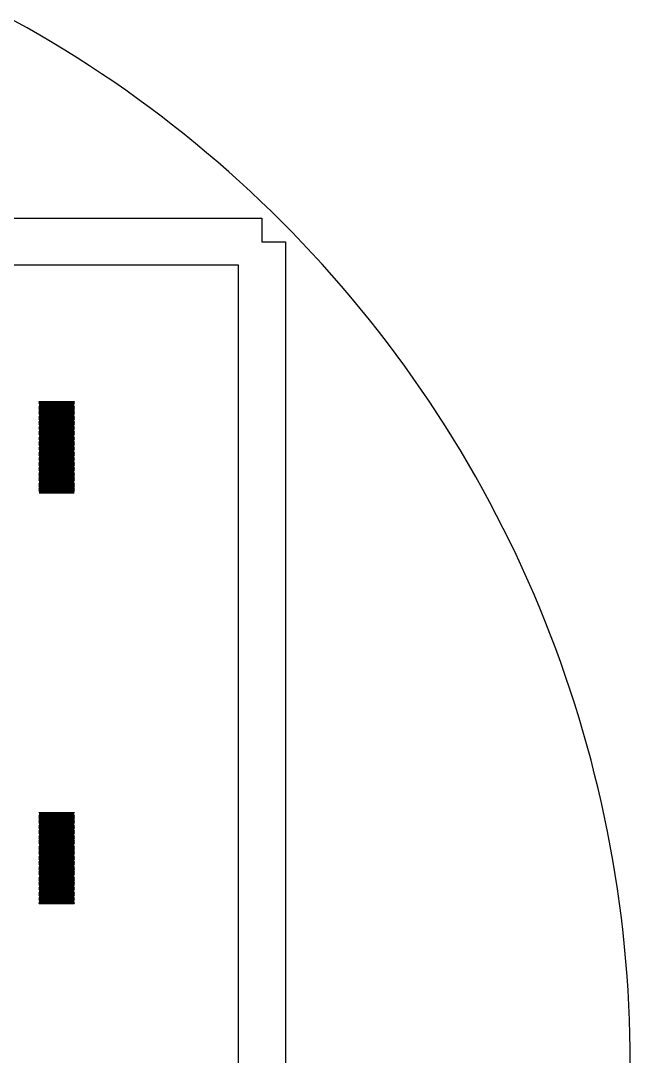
# Model space of a CAD drawing. Extents: x -18 to 83, y -18 to 83.
# Drawn here: x 56.97 to 82.95, y 32.56 to 76.67 of the extents above; entities that cross this region are included whole.
import ezdxf

# ---------------------------------------------------------------- set-up
doc = ezdxf.new("R2010")
doc.units = 0

msp = doc.modelspace()

# ---------------------------------------------------------------- linework, layer by layer
for p, q in [((57.2399, 76.3634), (56.6967, 76.6667)), ((57.7794, 76.0534), (57.2399, 76.3634)), ((58.315, 75.7368), (57.7794, 76.0534)), ((58.8467, 75.4137), (58.315, 75.7368)), ((59.3744, 75.0841), (58.8467, 75.4137)), ((59.898, 74.748), (59.3744, 75.0841)), ((60.4174, 74.4055), (59.898, 74.748)), ((60.9326, 74.0567), (60.4174, 74.4055)), ((61.4435, 73.7015), (60.9326, 74.0567)), ((61.95, 73.3402), (61.4435, 73.7015)), ((62.452, 72.9726), (61.95, 73.3402)), ((62.9494, 72.5989), (62.452, 72.9726)), ((63.4422, 72.2192), (62.9494, 72.5989)), ((63.9304, 71.8334), (63.4422, 72.2192)), ((64.4137, 71.4416), (63.9304, 71.8334)), ((64.8923, 71.044), (64.4137, 71.4416)), ((65.3659, 70.6405), (64.8923, 71.044)), ((65.8345, 70.2312), (65.3659, 70.6405)), ((66.298, 69.8162), (65.8345, 70.2312)), ((66.7565, 69.3956), (66.298, 69.8162)), ((67.2097, 68.9693), (66.7565, 69.3956)), ((67.6577, 68.5376), (67.2097, 68.9693)), ((68.1003, 68.1003), (67.6577, 68.5376)), ((-2.75, 68.25), (67.25, 68.25)), ((67.25, 68.25), (67.25, 67.25)), ((68.5376, 67.6577), (68.1003, 68.1003)), ((68.9693, 67.2097), (68.5376, 67.6577)), ((67.25, 67.25), (68.25, 67.25)), ((68.25, 67.25), (68.25, -2.75)), ((69.3956, 66.7565), (68.9693, 67.2097)), ((69.8162, 66.298), (69.3956, 66.7565)), ((66.25, 66.25), (-1.75, 66.25)), ((66.25, -1.75), (66.25, 66.25)), ((70.2312, 65.8345), (69.8162, 66.298)), ((70.6405, 65.3659), (70.2312, 65.8345)), ((71.044, 64.8923), (70.6405, 65.3659)), ((71.4416, 64.4137), (71.044, 64.8923)), ((71.8334, 63.9304), (71.4416, 64.4137)), ((72.2192, 63.4422), (71.8334, 63.9304)), ((72.5989, 62.9494), (72.2192, 63.4422)), ((72.9726, 62.452), (72.5989, 62.9494)), ((73.3402, 61.95), (72.9726, 62.452)), ((73.7015, 61.4435), (73.3402, 61.95)), ((74.0567, 60.9326), (73.7015, 61.4435)), ((74.4055, 60.4174), (74.0567, 60.9326)), ((57.75, 60.435), (57.75, 60.445)), ((57.75, 60.445), (59.25, 60.445)), ((59.25, 60.435), (57.75, 60.435)), ((59.25, 60.445), (59.25, 60.435)), ((57.75, 60.395), (57.75, 60.405)), ((57.75, 60.405), (59.25, 60.405)), ((59.25, 60.395), (57.75, 60.395)), ((57.75, 60.355), (57.75, 60.365)), ((57.75, 60.365), (59.25, 60.365)), ((59.25, 60.355), (57.75, 60.355)), ((57.75, 60.315), (57.75, 60.325)), ((57.75, 60.325), (59.25, 60.325)), ((59.25, 60.315), (57.75, 60.315)), ((57.75, 60.275), (57.75, 60.285)), ((57.75, 60.285), (59.25, 60.285)), ((59.25, 60.275), (57.75, 60.275)), ((57.75, 60.235), (57.75, 60.245)), ((57.75, 60.245), (59.25, 60.245)), ((59.25, 60.235), (57.75, 60.235)), ((57.75, 60.195), (57.75, 60.205)), ((57.75, 60.205), (59.25, 60.205)), ((59.25, 60.195), (57.75, 60.195)), ((57.75, 60.155), (57.75, 60.165)), ((57.75, 60.165), (59.25, 60.165)), ((59.25, 60.155), (57.75, 60.155)), ((57.75, 60.115), (57.75, 60.125)), ((57.75, 60.125), (59.25, 60.125)), ((59.25, 60.115), (57.75, 60.115)), ((57.75, 60.075), (57.75, 60.085)), ((57.75, 60.085), (59.25, 60.085)), ((59.25, 60.075), (57.75, 60.075)), ((57.75, 60.035), (57.75, 60.045)), ((57.75, 60.045), (59.25, 60.045)), ((59.25, 60.035), (57.75, 60.035)), ((57.75, 59.995), (57.75, 60.005)), ((57.75, 60.005), (59.25, 60.005)), ((59.25, 59.995), (57.75, 59.995)), ((59.25, 60.405), (59.25, 60.395)), ((59.25, 60.365), (59.25, 60.355)), ((59.25, 60.325), (59.25, 60.315)), ((59.25, 60.285), (59.25, 60.275)), ((59.25, 60.245), (59.25, 60.235)), ((59.25, 60.205), (59.25, 60.195)), ((59.25, 60.165), (59.25, 60.155)), ((59.25, 60.125), (59.25, 60.115)), ((59.25, 60.085), (59.25, 60.075)), ((59.25, 60.045), (59.25, 60.035)), ((59.25, 60.005), (59.25, 59.995)), ((74.748, 59.898), (74.4055, 60.4174)), ((57.75, 59.955), (57.75, 59.965)), ((57.75, 59.965), (59.25, 59.965)), ((59.25, 59.955), (57.75, 59.955)), ((57.75, 59.915), (57.75, 59.925)), ((57.75, 59.925), (59.25, 59.925)), ((59.25, 59.915), (57.75, 59.915)), ((57.75, 59.875), (57.75, 59.885)), ((57.75, 59.885), (59.25, 59.885)), ((59.25, 59.875), (57.75, 59.875)), ((57.75, 59.835), (57.75, 59.845)), ((57.75, 59.845), (59.25, 59.845)), ((59.25, 59.835), (57.75, 59.835)), ((57.75, 59.795), (57.75, 59.805)), ((57.75, 59.805), (59.25, 59.805)), ((59.25, 59.795), (57.75, 59.795)), ((57.75, 59.755), (57.75, 59.765)), ((57.75, 59.765), (59.25, 59.765)), ((59.25, 59.755), (57.75, 59.755)), ((57.75, 59.715), (57.75, 59.725)), ((57.75, 59.725), (59.25, 59.725)), ((59.25, 59.715), (57.75, 59.715)), ((57.75, 59.675), (57.75, 59.685)), ((57.75, 59.685), (59.25, 59.685)), ((59.25, 59.675), (57.75, 59.675)), ((57.75, 59.635), (57.75, 59.645)), ((57.75, 59.645), (59.25, 59.645)), ((59.25, 59.635), (57.75, 59.635)), ((57.75, 59.595), (57.75, 59.605)), ((57.75, 59.605), (59.25, 59.605)), ((59.25, 59.595), (57.75, 59.595)), ((57.75, 59.555), (57.75, 59.565)), ((57.75, 59.565), (59.25, 59.565)), ((59.25, 59.555), (57.75, 59.555)), ((59.25, 59.965), (59.25, 59.955)), ((59.25, 59.925), (59.25, 59.915)), ((59.25, 59.885), (59.25, 59.875)), ((59.25, 59.845), (59.25, 59.835)), ((59.25, 59.805), (59.25, 59.795)), ((59.25, 59.765), (59.25, 59.755)), ((59.25, 59.725), (59.25, 59.715)), ((59.25, 59.685), (59.25, 59.675)), ((59.25, 59.645), (59.25, 59.635)), ((59.25, 59.605), (59.25, 59.595)), ((59.25, 59.565), (59.25, 59.555)), ((75.0841, 59.3744), (74.748, 59.898)), ((57.75, 59.515), (57.75, 59.525)), ((57.75, 59.525), (59.25, 59.525)), ((59.25, 59.515), (57.75, 59.515)), ((57.75, 59.475), (57.75, 59.485)), ((57.75, 59.485), (59.25, 59.485)), ((59.25, 59.475), (57.75, 59.475)), ((57.75, 59.435), (57.75, 59.445)), ((57.75, 59.445), (59.25, 59.445)), ((59.25, 59.435), (57.75, 59.435)), ((57.75, 59.395), (57.75, 59.405)), ((57.75, 59.405), (59.25, 59.405)), ((59.25, 59.395), (57.75, 59.395)), ((57.75, 59.355), (57.75, 59.365)), ((57.75, 59.365), (59.25, 59.365)), ((59.25, 59.355), (57.75, 59.355)), ((57.75, 59.315), (57.75, 59.325)), ((57.75, 59.325), (59.25, 59.325)), ((59.25, 59.315), (57.75, 59.315)), ((57.75, 59.275), (57.75, 59.285)), ((57.75, 59.285), (59.25, 59.285)), ((59.25, 59.275), (57.75, 59.275)), ((57.75, 59.235), (57.75, 59.245)), ((57.75, 59.245), (59.25, 59.245)), ((59.25, 59.235), (57.75, 59.235)), ((57.75, 59.195), (57.75, 59.205)), ((57.75, 59.205), (59.25, 59.205)), ((59.25, 59.195), (57.75, 59.195)), ((57.75, 59.155), (57.75, 59.165)), ((57.75, 59.165), (59.25, 59.165)), ((59.25, 59.155), (57.75, 59.155)), ((57.75, 59.115), (57.75, 59.125)), ((57.75, 59.125), (59.25, 59.125)), ((59.25, 59.115), (57.75, 59.115)), ((59.25, 59.525), (59.25, 59.515)), ((59.25, 59.485), (59.25, 59.475)), ((59.25, 59.445), (59.25, 59.435)), ((59.25, 59.405), (59.25, 59.395)), ((59.25, 59.365), (59.25, 59.355)), ((59.25, 59.325), (59.25, 59.315)), ((59.25, 59.285), (59.25, 59.275)), ((59.25, 59.245), (59.25, 59.235)), ((59.25, 59.205), (59.25, 59.195)), ((59.25, 59.165), (59.25, 59.155)), ((59.25, 59.125), (59.25, 59.115)), ((75.4137, 58.8467), (75.0841, 59.3744)), ((57.75, 59.075), (57.75, 59.085)), ((57.75, 59.085), (59.25, 59.085)), ((59.25, 59.075), (57.75, 59.075)), ((57.75, 59.035), (57.75, 59.045)), ((57.75, 59.045), (59.25, 59.045)), ((59.25, 59.035), (57.75, 59.035)), ((57.75, 58.995), (57.75, 59.005)), ((57.75, 59.005), (59.25, 59.005)), ((59.25, 58.995), (57.75, 58.995)), ((57.75, 58.955), (57.75, 58.965)), ((57.75, 58.965), (59.25, 58.965)), ((59.25, 58.955), (57.75, 58.955)), ((57.75, 58.915), (57.75, 58.925)), ((57.75, 58.925), (59.25, 58.925)), ((59.25, 58.915), (57.75, 58.915)), ((57.75, 58.875), (57.75, 58.885)), ((57.75, 58.885), (59.25, 58.885)), ((59.25, 58.875), (57.75, 58.875)), ((57.75, 58.835), (57.75, 58.845)), ((57.75, 58.845), (59.25, 58.845)), ((59.25, 58.835), (57.75, 58.835)), ((57.75, 58.795), (57.75, 58.805)), ((57.75, 58.805), (59.25, 58.805)), ((59.25, 58.795), (57.75, 58.795)), ((57.75, 58.755), (57.75, 58.765)), ((57.75, 58.765), (59.25, 58.765)), ((59.25, 58.755), (57.75, 58.755)), ((57.75, 58.715), (57.75, 58.725)), ((57.75, 58.725), (59.25, 58.725)), ((59.25, 58.715), (57.75, 58.715)), ((57.75, 58.675), (57.75, 58.685)), ((57.75, 58.685), (59.25, 58.685)), ((59.25, 58.675), (57.75, 58.675)), ((59.25, 59.085), (59.25, 59.075)), ((59.25, 59.045), (59.25, 59.035)), ((59.25, 59.005), (59.25, 58.995)), ((59.25, 58.965), (59.25, 58.955)), ((59.25, 58.925), (59.25, 58.915)), ((59.25, 58.885), (59.25, 58.875)), ((59.25, 58.845), (59.25, 58.835)), ((59.25, 58.805), (59.25, 58.795)), ((59.25, 58.765), (59.25, 58.755)), ((59.25, 58.725), (59.25, 58.715)), ((59.25, 58.685), (59.25, 58.675)), ((75.7368, 58.315), (75.4137, 58.8467)), ((57.75, 58.635), (57.75, 58.645)), ((57.75, 58.645), (59.25, 58.645)), ((59.25, 58.635), (57.75, 58.635)), ((57.75, 58.595), (57.75, 58.605)), ((57.75, 58.605), (59.25, 58.605)), ((59.25, 58.595), (57.75, 58.595)), ((57.75, 58.555), (57.75, 58.565)), ((57.75, 58.565), (59.25, 58.565)), ((59.25, 58.555), (57.75, 58.555)), ((57.75, 58.515), (57.75, 58.525)), ((57.75, 58.525), (59.25, 58.525)), ((59.25, 58.515), (57.75, 58.515)), ((57.75, 58.475), (57.75, 58.485)), ((57.75, 58.485), (59.25, 58.485)), ((59.25, 58.475), (57.75, 58.475)), ((57.75, 58.435), (57.75, 58.445)), ((57.75, 58.445), (59.25, 58.445)), ((59.25, 58.435), (57.75, 58.435)), ((57.75, 58.395), (57.75, 58.405)), ((57.75, 58.405), (59.25, 58.405)), ((59.25, 58.395), (57.75, 58.395)), ((57.75, 58.355), (57.75, 58.365)), ((57.75, 58.365), (59.25, 58.365)), ((59.25, 58.355), (57.75, 58.355)), ((57.75, 58.315), (57.75, 58.325)), ((57.75, 58.325), (59.25, 58.325)), ((59.25, 58.315), (57.75, 58.315)), ((57.75, 58.275), (57.75, 58.285)), ((57.75, 58.285), (59.25, 58.285)), ((59.25, 58.275), (57.75, 58.275)), ((57.75, 58.235), (57.75, 58.245)), ((57.75, 58.245), (59.25, 58.245)), ((59.25, 58.235), (57.75, 58.235)), ((59.25, 58.645), (59.25, 58.635)), ((59.25, 58.605), (59.25, 58.595)), ((59.25, 58.565), (59.25, 58.555)), ((59.25, 58.525), (59.25, 58.515)), ((59.25, 58.485), (59.25, 58.475)), ((59.25, 58.445), (59.25, 58.435)), ((59.25, 58.405), (59.25, 58.395)), ((59.25, 58.365), (59.25, 58.355)), ((59.25, 58.325), (59.25, 58.315)), ((59.25, 58.285), (59.25, 58.275)), ((59.25, 58.245), (59.25, 58.235)), ((76.0534, 57.7794), (75.7368, 58.315)), ((57.75, 58.195), (57.75, 58.205)), ((57.75, 58.205), (59.25, 58.205)), ((59.25, 58.195), (57.75, 58.195)), ((57.75, 58.155), (57.75, 58.165)), ((57.75, 58.165), (59.25, 58.165)), ((59.25, 58.155), (57.75, 58.155)), ((57.75, 58.115), (57.75, 58.125)), ((57.75, 58.125), (59.25, 58.125)), ((59.25, 58.115), (57.75, 58.115)), ((57.75, 58.075), (57.75, 58.085)), ((57.75, 58.085), (59.25, 58.085)), ((59.25, 58.075), (57.75, 58.075)), ((57.75, 58.035), (57.75, 58.045)), ((57.75, 58.045), (59.25, 58.045)), ((59.25, 58.035), (57.75, 58.035)), ((57.75, 57.995), (57.75, 58.005)), ((57.75, 58.005), (59.25, 58.005)), ((59.25, 57.995), (57.75, 57.995)), ((57.75, 57.955), (57.75, 57.965)), ((57.75, 57.965), (59.25, 57.965)), ((59.25, 57.955), (57.75, 57.955)), ((57.75, 57.915), (57.75, 57.925)), ((57.75, 57.925), (59.25, 57.925)), ((59.25, 57.915), (57.75, 57.915)), ((57.75, 57.875), (57.75, 57.885)), ((57.75, 57.885), (59.25, 57.885)), ((59.25, 57.875), (57.75, 57.875)), ((57.75, 57.835), (57.75, 57.845)), ((57.75, 57.845), (59.25, 57.845)), ((59.25, 57.835), (57.75, 57.835)), ((57.75, 57.795), (57.75, 57.805)), ((57.75, 57.805), (59.25, 57.805)), ((59.25, 57.795), (57.75, 57.795)), ((59.25, 58.205), (59.25, 58.195)), ((59.25, 58.165), (59.25, 58.155)), ((59.25, 58.125), (59.25, 58.115)), ((59.25, 58.085), (59.25, 58.075)), ((59.25, 58.045), (59.25, 58.035)), ((59.25, 58.005), (59.25, 57.995)), ((59.25, 57.965), (59.25, 57.955)), ((59.25, 57.925), (59.25, 57.915)), ((59.25, 57.885), (59.25, 57.875)), ((59.25, 57.845), (59.25, 57.835)), ((59.25, 57.805), (59.25, 57.795)), ((76.3634, 57.2399), (76.0534, 57.7794)), ((57.75, 57.755), (57.75, 57.765)), ((57.75, 57.765), (59.25, 57.765)), ((59.25, 57.755), (57.75, 57.755)), ((57.75, 57.715), (57.75, 57.725)), ((57.75, 57.725), (59.25, 57.725)), ((59.25, 57.715), (57.75, 57.715)), ((57.75, 57.675), (57.75, 57.685)), ((57.75, 57.685), (59.25, 57.685)), ((59.25, 57.675), (57.75, 57.675)), ((57.75, 57.635), (57.75, 57.645)), ((57.75, 57.645), (59.25, 57.645)), ((59.25, 57.635), (57.75, 57.635)), ((57.75, 57.595), (57.75, 57.605)), ((57.75, 57.605), (59.25, 57.605)), ((59.25, 57.595), (57.75, 57.595)), ((57.75, 57.555), (57.75, 57.565)), ((57.75, 57.565), (59.25, 57.565)), ((59.25, 57.555), (57.75, 57.555)), ((57.75, 57.515), (57.75, 57.525)), ((57.75, 57.525), (59.25, 57.525)), ((59.25, 57.515), (57.75, 57.515)), ((57.75, 57.475), (57.75, 57.485)), ((57.75, 57.485), (59.25, 57.485)), ((59.25, 57.475), (57.75, 57.475)), ((57.75, 57.435), (57.75, 57.445)), ((57.75, 57.445), (59.25, 57.445)), ((59.25, 57.435), (57.75, 57.435)), ((57.75, 57.395), (57.75, 57.405)), ((57.75, 57.405), (59.25, 57.405)), ((59.25, 57.395), (57.75, 57.395)), ((57.75, 57.355), (57.75, 57.365)), ((57.75, 57.365), (59.25, 57.365)), ((59.25, 57.355), (57.75, 57.355)), ((59.25, 57.765), (59.25, 57.755)), ((59.25, 57.725), (59.25, 57.715)), ((59.25, 57.685), (59.25, 57.675)), ((59.25, 57.645), (59.25, 57.635)), ((59.25, 57.605), (59.25, 57.595)), ((59.25, 57.565), (59.25, 57.555)), ((59.25, 57.525), (59.25, 57.515)), ((59.25, 57.485), (59.25, 57.475)), ((59.25, 57.445), (59.25, 57.435)), ((59.25, 57.405), (59.25, 57.395)), ((59.25, 57.365), (59.25, 57.355)), ((57.75, 57.315), (57.75, 57.325)), ((57.75, 57.325), (59.25, 57.325)), ((59.25, 57.315), (57.75, 57.315)), ((57.75, 57.275), (57.75, 57.285)), ((57.75, 57.285), (59.25, 57.285)), ((59.25, 57.275), (57.75, 57.275)), ((57.75, 57.235), (57.75, 57.245)), ((57.75, 57.245), (59.25, 57.245)), ((59.25, 57.235), (57.75, 57.235)), ((57.75, 57.195), (57.75, 57.205)), ((57.75, 57.205), (59.25, 57.205)), ((59.25, 57.195), (57.75, 57.195)), ((57.75, 57.155), (57.75, 57.165)), ((57.75, 57.165), (59.25, 57.165)), ((59.25, 57.155), (57.75, 57.155)), ((57.75, 57.115), (57.75, 57.125)), ((57.75, 57.125), (59.25, 57.125)), ((59.25, 57.115), (57.75, 57.115)), ((57.75, 57.075), (57.75, 57.085)), ((57.75, 57.085), (59.25, 57.085)), ((59.25, 57.075), (57.75, 57.075)), ((57.75, 57.035), (57.75, 57.045)), ((57.75, 57.045), (59.25, 57.045)), ((59.25, 57.035), (57.75, 57.035)), ((57.75, 56.995), (57.75, 57.005)), ((57.75, 57.005), (59.25, 57.005)), ((59.25, 56.995), (57.75, 56.995)), ((57.75, 56.955), (57.75, 56.965)), ((57.75, 56.965), (59.25, 56.965)), ((59.25, 56.955), (57.75, 56.955)), ((57.75, 56.915), (57.75, 56.925)), ((57.75, 56.925), (59.25, 56.925)), ((59.25, 56.915), (57.75, 56.915)), ((59.25, 57.325), (59.25, 57.315)), ((59.25, 57.285), (59.25, 57.275)), ((59.25, 57.245), (59.25, 57.235)), ((59.25, 57.205), (59.25, 57.195)), ((59.25, 57.165), (59.25, 57.155)), ((59.25, 57.125), (59.25, 57.115)), ((59.25, 57.085), (59.25, 57.075)), ((59.25, 57.045), (59.25, 57.035)), ((59.25, 57.005), (59.25, 56.995)), ((59.25, 56.965), (59.25, 56.955)), ((59.25, 56.925), (59.25, 56.915)), ((76.6667, 56.6967), (76.3634, 57.2399)), ((57.75, 56.875), (57.75, 56.885)), ((57.75, 56.885), (59.25, 56.885)), ((59.25, 56.875), (57.75, 56.875)), ((57.75, 56.835), (57.75, 56.845)), ((57.75, 56.845), (59.25, 56.845)), ((59.25, 56.835), (57.75, 56.835)), ((57.75, 56.795), (57.75, 56.805)), ((57.75, 56.805), (59.25, 56.805)), ((59.25, 56.795), (57.75, 56.795)), ((57.75, 56.755), (57.75, 56.765)), ((57.75, 56.765), (59.25, 56.765)), ((59.25, 56.755), (57.75, 56.755)), ((57.75, 56.715), (57.75, 56.725)), ((57.75, 56.725), (59.25, 56.725)), ((59.25, 56.715), (57.75, 56.715)), ((57.75, 56.675), (57.75, 56.685)), ((57.75, 56.685), (59.25, 56.685)), ((59.25, 56.675), (57.75, 56.675)), ((57.75, 56.635), (57.75, 56.645)), ((57.75, 56.645), (59.25, 56.645)), ((59.25, 56.635), (57.75, 56.635)), ((57.75, 56.595), (57.75, 56.605)), ((57.75, 56.605), (59.25, 56.605)), ((59.25, 56.595), (57.75, 56.595)), ((57.75, 56.555), (57.75, 56.565)), ((57.75, 56.565), (59.25, 56.565)), ((59.25, 56.555), (57.75, 56.555)), ((59.25, 56.885), (59.25, 56.875)), ((59.25, 56.845), (59.25, 56.835)), ((59.25, 56.805), (59.25, 56.795)), ((59.25, 56.765), (59.25, 56.755)), ((59.25, 56.725), (59.25, 56.715)), ((59.25, 56.685), (59.25, 56.675)), ((59.25, 56.645), (59.25, 56.635)), ((59.25, 56.605), (59.25, 56.595)), ((59.25, 56.565), (59.25, 56.555)), ((76.9634, 56.1498), (76.6667, 56.6967)), ((77.2533, 55.5993), (76.9634, 56.1498)), ((77.5365, 55.0453), (77.2533, 55.5993)), ((77.8128, 54.4878), (77.5365, 55.0453)), ((78.0822, 53.927), (77.8128, 54.4878)), ((78.3448, 53.363), (78.0822, 53.927)), ((78.6004, 52.7957), (78.3448, 53.363)), ((78.8491, 52.2254), (78.6004, 52.7957)), ((79.0907, 51.652), (78.8491, 52.2254)), ((79.3253, 51.0758), (79.0907, 51.652)), ((79.5527, 50.4967), (79.3253, 51.0758)), ((79.7731, 49.9148), (79.5527, 50.4967)), ((79.9863, 49.3303), (79.7731, 49.9148)), ((80.1923, 48.7432), (79.9863, 49.3303)), ((80.3911, 48.1537), (80.1923, 48.7432)), ((80.5826, 47.5617), (80.3911, 48.1537)), ((80.7669, 46.9674), (80.5826, 47.5617)), ((80.9438, 46.3709), (80.7669, 46.9674)), ((81.1134, 45.7723), (80.9438, 46.3709)), ((81.2757, 45.1717), (81.1134, 45.7723)), ((81.4306, 44.5691), (81.2757, 45.1717)), ((81.578, 43.9646), (81.4306, 44.5691)), ((81.7181, 43.3584), (81.578, 43.9646)), ((81.8507, 42.7505), (81.7181, 43.3584)), ((57.75, 42.935), (57.75, 42.945)), ((57.75, 42.945), (59.25, 42.945)), ((59.25, 42.935), (57.75, 42.935)), ((57.75, 42.895), (57.75, 42.905)), ((57.75, 42.905), (59.25, 42.905)), ((59.25, 42.895), (57.75, 42.895)), ((57.75, 42.855), (57.75, 42.865)), ((57.75, 42.865), (59.25, 42.865)), ((59.25, 42.855), (57.75, 42.855)), ((57.75, 42.815), (57.75, 42.825)), ((57.75, 42.825), (59.25, 42.825)), ((59.25, 42.815), (57.75, 42.815)), ((57.75, 42.775), (57.75, 42.785)), ((57.75, 42.785), (59.25, 42.785)), ((59.25, 42.945), (59.25, 42.935)), ((59.25, 42.905), (59.25, 42.895)), ((59.25, 42.865), (59.25, 42.855)), ((59.25, 42.825), (59.25, 42.815)), ((59.25, 42.785), (59.25, 42.775)), ((59.25, 42.775), (57.75, 42.775)), ((57.75, 42.735), (57.75, 42.745)), ((57.75, 42.745), (59.25, 42.745)), ((59.25, 42.735), (57.75, 42.735)), ((57.75, 42.695), (57.75, 42.705)), ((57.75, 42.705), (59.25, 42.705)), ((59.25, 42.695), (57.75, 42.695)), ((57.75, 42.655), (57.75, 42.665)), ((57.75, 42.665), (59.25, 42.665)), ((59.25, 42.655), (57.75, 42.655)), ((57.75, 42.615), (57.75, 42.625)), ((57.75, 42.625), (59.25, 42.625)), ((59.25, 42.615), (57.75, 42.615)), ((57.75, 42.575), (57.75, 42.585)), ((57.75, 42.585), (59.25, 42.585)), ((59.25, 42.575), (57.75, 42.575)), ((57.75, 42.535), (57.75, 42.545)), ((57.75, 42.545), (59.25, 42.545)), ((59.25, 42.535), (57.75, 42.535)), ((57.75, 42.495), (57.75, 42.505)), ((57.75, 42.505), (59.25, 42.505)), ((59.25, 42.495), (57.75, 42.495)), ((57.75, 42.455), (57.75, 42.465)), ((57.75, 42.465), (59.25, 42.465)), ((59.25, 42.455), (57.75, 42.455)), ((57.75, 42.415), (57.75, 42.425)), ((57.75, 42.425), (59.25, 42.425)), ((59.25, 42.415), (57.75, 42.415)), ((57.75, 42.375), (57.75, 42.385)), ((57.75, 42.385), (59.25, 42.385)), ((59.25, 42.375), (57.75, 42.375)), ((57.75, 42.335), (57.75, 42.345)), ((57.75, 42.345), (59.25, 42.345)), ((59.25, 42.745), (59.25, 42.735)), ((59.25, 42.705), (59.25, 42.695)), ((59.25, 42.665), (59.25, 42.655)), ((59.25, 42.625), (59.25, 42.615)), ((59.25, 42.585), (59.25, 42.575)), ((59.25, 42.545), (59.25, 42.535)), ((59.25, 42.505), (59.25, 42.495)), ((59.25, 42.465), (59.25, 42.455)), ((59.25, 42.425), (59.25, 42.415)), ((59.25, 42.385), (59.25, 42.375)), ((59.25, 42.345), (59.25, 42.335)), ((81.9758, 42.1411), (81.8507, 42.7505)), ((59.25, 42.335), (57.75, 42.335)), ((57.75, 42.295), (57.75, 42.305)), ((57.75, 42.305), (59.25, 42.305)), ((59.25, 42.295), (57.75, 42.295)), ((57.75, 42.255), (57.75, 42.265)), ((57.75, 42.265), (59.25, 42.265)), ((59.25, 42.255), (57.75, 42.255)), ((57.75, 42.215), (57.75, 42.225)), ((57.75, 42.225), (59.25, 42.225)), ((59.25, 42.215), (57.75, 42.215)), ((57.75, 42.175), (57.75, 42.185)), ((57.75, 42.185), (59.25, 42.185)), ((59.25, 42.175), (57.75, 42.175)), ((57.75, 42.135), (57.75, 42.145)), ((57.75, 42.145), (59.25, 42.145)), ((59.25, 42.135), (57.75, 42.135)), ((57.75, 42.095), (57.75, 42.105)), ((57.75, 42.105), (59.25, 42.105)), ((59.25, 42.095), (57.75, 42.095)), ((57.75, 42.055), (57.75, 42.065)), ((57.75, 42.065), (59.25, 42.065)), ((59.25, 42.055), (57.75, 42.055)), ((57.75, 42.015), (57.75, 42.025)), ((57.75, 42.025), (59.25, 42.025)), ((59.25, 42.015), (57.75, 42.015)), ((57.75, 41.975), (57.75, 41.985)), ((57.75, 41.985), (59.25, 41.985)), ((59.25, 41.975), (57.75, 41.975)), ((57.75, 41.935), (57.75, 41.945)), ((57.75, 41.945), (59.25, 41.945)), ((59.25, 41.935), (57.75, 41.935)), ((57.75, 41.895), (57.75, 41.905)), ((57.75, 41.905), (59.25, 41.905)), ((59.25, 42.305), (59.25, 42.295)), ((59.25, 42.265), (59.25, 42.255)), ((59.25, 42.225), (59.25, 42.215)), ((59.25, 42.185), (59.25, 42.175)), ((59.25, 42.145), (59.25, 42.135)), ((59.25, 42.105), (59.25, 42.095)), ((59.25, 42.065), (59.25, 42.055)), ((59.25, 42.025), (59.25, 42.015)), ((59.25, 41.985), (59.25, 41.975)), ((59.25, 41.945), (59.25, 41.935)), ((59.25, 41.905), (59.25, 41.895)), ((82.0934, 41.5301), (81.9758, 42.1411)), ((59.25, 41.895), (57.75, 41.895)), ((57.75, 41.855), (57.75, 41.865)), ((57.75, 41.865), (59.25, 41.865)), ((59.25, 41.855), (57.75, 41.855)), ((57.75, 41.815), (57.75, 41.825)), ((57.75, 41.825), (59.25, 41.825)), ((59.25, 41.815), (57.75, 41.815)), ((57.75, 41.775), (57.75, 41.785)), ((57.75, 41.785), (59.25, 41.785)), ((59.25, 41.775), (57.75, 41.775)), ((57.75, 41.735), (57.75, 41.745)), ((57.75, 41.745), (59.25, 41.745)), ((59.25, 41.735), (57.75, 41.735)), ((57.75, 41.695), (57.75, 41.705)), ((57.75, 41.705), (59.25, 41.705)), ((59.25, 41.695), (57.75, 41.695)), ((57.75, 41.655), (57.75, 41.665)), ((57.75, 41.665), (59.25, 41.665)), ((59.25, 41.655), (57.75, 41.655)), ((57.75, 41.615), (57.75, 41.625)), ((57.75, 41.625), (59.25, 41.625)), ((59.25, 41.615), (57.75, 41.615)), ((57.75, 41.575), (57.75, 41.585)), ((57.75, 41.585), (59.25, 41.585)), ((59.25, 41.575), (57.75, 41.575)), ((57.75, 41.535), (57.75, 41.545)), ((57.75, 41.545), (59.25, 41.545)), ((59.25, 41.535), (57.75, 41.535)), ((57.75, 41.495), (57.75, 41.505)), ((57.75, 41.505), (59.25, 41.505)), ((59.25, 41.495), (57.75, 41.495)), ((57.75, 41.455), (57.75, 41.465)), ((57.75, 41.465), (59.25, 41.465)), ((59.25, 41.865), (59.25, 41.855)), ((59.25, 41.825), (59.25, 41.815)), ((59.25, 41.785), (59.25, 41.775)), ((59.25, 41.745), (59.25, 41.735)), ((59.25, 41.705), (59.25, 41.695)), ((59.25, 41.665), (59.25, 41.655)), ((59.25, 41.625), (59.25, 41.615)), ((59.25, 41.585), (59.25, 41.575)), ((59.25, 41.545), (59.25, 41.535)), ((59.25, 41.505), (59.25, 41.495)), ((59.25, 41.465), (59.25, 41.455)), ((82.2036, 40.9178), (82.0934, 41.5301)), ((59.25, 41.455), (57.75, 41.455)), ((57.75, 41.415), (57.75, 41.425)), ((57.75, 41.425), (59.25, 41.425)), ((59.25, 41.415), (57.75, 41.415)), ((57.75, 41.375), (57.75, 41.385)), ((57.75, 41.385), (59.25, 41.385)), ((59.25, 41.375), (57.75, 41.375)), ((57.75, 41.335), (57.75, 41.345)), ((57.75, 41.345), (59.25, 41.345)), ((59.25, 41.335), (57.75, 41.335)), ((57.75, 41.295), (57.75, 41.305)), ((57.75, 41.305), (59.25, 41.305)), ((59.25, 41.295), (57.75, 41.295)), ((57.75, 41.255), (57.75, 41.265)), ((57.75, 41.265), (59.25, 41.265)), ((59.25, 41.255), (57.75, 41.255)), ((57.75, 41.215), (57.75, 41.225)), ((57.75, 41.225), (59.25, 41.225)), ((59.25, 41.215), (57.75, 41.215)), ((57.75, 41.175), (57.75, 41.185)), ((57.75, 41.185), (59.25, 41.185)), ((59.25, 41.175), (57.75, 41.175)), ((57.75, 41.135), (57.75, 41.145)), ((57.75, 41.145), (59.25, 41.145)), ((59.25, 41.135), (57.75, 41.135)), ((57.75, 41.095), (57.75, 41.105)), ((57.75, 41.105), (59.25, 41.105)), ((59.25, 41.095), (57.75, 41.095)), ((57.75, 41.055), (57.75, 41.065)), ((57.75, 41.065), (59.25, 41.065)), ((59.25, 41.055), (57.75, 41.055)), ((57.75, 41.015), (57.75, 41.025)), ((57.75, 41.025), (59.25, 41.025)), ((59.25, 41.425), (59.25, 41.415)), ((59.25, 41.385), (59.25, 41.375)), ((59.25, 41.345), (59.25, 41.335)), ((59.25, 41.305), (59.25, 41.295)), ((59.25, 41.265), (59.25, 41.255)), ((59.25, 41.225), (59.25, 41.215)), ((59.25, 41.185), (59.25, 41.175)), ((59.25, 41.145), (59.25, 41.135)), ((59.25, 41.105), (59.25, 41.095)), ((59.25, 41.065), (59.25, 41.055)), ((59.25, 41.025), (59.25, 41.015)), ((59.25, 41.015), (57.75, 41.015)), ((57.75, 40.975), (57.75, 40.985)), ((57.75, 40.985), (59.25, 40.985)), ((59.25, 40.975), (57.75, 40.975)), ((57.75, 40.935), (57.75, 40.945)), ((57.75, 40.945), (59.25, 40.945)), ((59.25, 40.935), (57.75, 40.935)), ((57.75, 40.895), (57.75, 40.905)), ((57.75, 40.905), (59.25, 40.905)), ((59.25, 40.895), (57.75, 40.895)), ((57.75, 40.855), (57.75, 40.865)), ((57.75, 40.865), (59.25, 40.865)), ((59.25, 40.855), (57.75, 40.855)), ((57.75, 40.815), (57.75, 40.825)), ((57.75, 40.825), (59.25, 40.825)), ((59.25, 40.815), (57.75, 40.815)), ((57.75, 40.775), (57.75, 40.785)), ((57.75, 40.785), (59.25, 40.785)), ((59.25, 40.775), (57.75, 40.775)), ((57.75, 40.735), (57.75, 40.745)), ((57.75, 40.745), (59.25, 40.745)), ((59.25, 40.735), (57.75, 40.735)), ((57.75, 40.695), (57.75, 40.705)), ((57.75, 40.705), (59.25, 40.705)), ((59.25, 40.695), (57.75, 40.695)), ((57.75, 40.655), (57.75, 40.665)), ((57.75, 40.665), (59.25, 40.665)), ((59.25, 40.655), (57.75, 40.655)), ((57.75, 40.615), (57.75, 40.625)), ((57.75, 40.625), (59.25, 40.625)), ((59.25, 40.615), (57.75, 40.615)), ((57.75, 40.575), (57.75, 40.585)), ((57.75, 40.585), (59.25, 40.585)), ((59.25, 40.985), (59.25, 40.975)), ((59.25, 40.945), (59.25, 40.935)), ((59.25, 40.905), (59.25, 40.895)), ((59.25, 40.865), (59.25, 40.855)), ((59.25, 40.825), (59.25, 40.815)), ((59.25, 40.785), (59.25, 40.775)), ((59.25, 40.745), (59.25, 40.735)), ((59.25, 40.705), (59.25, 40.695)), ((59.25, 40.665), (59.25, 40.655)), ((59.25, 40.625), (59.25, 40.615)), ((59.25, 40.585), (59.25, 40.575)), ((82.3062, 40.3041), (82.2036, 40.9178)), ((59.25, 40.575), (57.75, 40.575)), ((57.75, 40.535), (57.75, 40.545)), ((57.75, 40.545), (59.25, 40.545)), ((59.25, 40.535), (57.75, 40.535)), ((57.75, 40.495), (57.75, 40.505)), ((57.75, 40.505), (59.25, 40.505)), ((59.25, 40.495), (57.75, 40.495)), ((57.75, 40.455), (57.75, 40.465)), ((57.75, 40.465), (59.25, 40.465)), ((59.25, 40.455), (57.75, 40.455)), ((57.75, 40.415), (57.75, 40.425)), ((57.75, 40.425), (59.25, 40.425)), ((59.25, 40.415), (57.75, 40.415)), ((57.75, 40.375), (57.75, 40.385)), ((57.75, 40.385), (59.25, 40.385)), ((59.25, 40.375), (57.75, 40.375)), ((57.75, 40.335), (57.75, 40.345)), ((57.75, 40.345), (59.25, 40.345)), ((59.25, 40.335), (57.75, 40.335)), ((57.75, 40.295), (57.75, 40.305)), ((57.75, 40.305), (59.25, 40.305)), ((59.25, 40.295), (57.75, 40.295)), ((57.75, 40.255), (57.75, 40.265)), ((57.75, 40.265), (59.25, 40.265)), ((59.25, 40.255), (57.75, 40.255)), ((57.75, 40.215), (57.75, 40.225)), ((57.75, 40.225), (59.25, 40.225)), ((59.25, 40.215), (57.75, 40.215)), ((57.75, 40.175), (57.75, 40.185)), ((57.75, 40.185), (59.25, 40.185)), ((59.25, 40.175), (57.75, 40.175)), ((57.75, 40.135), (57.75, 40.145)), ((57.75, 40.145), (59.25, 40.145)), ((59.25, 40.545), (59.25, 40.535)), ((59.25, 40.505), (59.25, 40.495)), ((59.25, 40.465), (59.25, 40.455)), ((59.25, 40.425), (59.25, 40.415)), ((59.25, 40.385), (59.25, 40.375)), ((59.25, 40.345), (59.25, 40.335)), ((59.25, 40.305), (59.25, 40.295)), ((59.25, 40.265), (59.25, 40.255)), ((59.25, 40.225), (59.25, 40.215)), ((59.25, 40.185), (59.25, 40.175)), ((59.25, 40.145), (59.25, 40.135)), ((82.4012, 39.6892), (82.3062, 40.3041)), ((59.25, 40.135), (57.75, 40.135)), ((57.75, 40.095), (57.75, 40.105)), ((57.75, 40.105), (59.25, 40.105)), ((59.25, 40.095), (57.75, 40.095)), ((57.75, 40.055), (57.75, 40.065)), ((57.75, 40.065), (59.25, 40.065)), ((59.25, 40.055), (57.75, 40.055)), ((57.75, 40.015), (57.75, 40.025)), ((57.75, 40.025), (59.25, 40.025)), ((59.25, 40.015), (57.75, 40.015)), ((57.75, 39.975), (57.75, 39.985)), ((57.75, 39.985), (59.25, 39.985)), ((59.25, 39.975), (57.75, 39.975)), ((57.75, 39.935), (57.75, 39.945)), ((57.75, 39.945), (59.25, 39.945)), ((59.25, 39.935), (57.75, 39.935)), ((57.75, 39.895), (57.75, 39.905)), ((57.75, 39.905), (59.25, 39.905)), ((59.25, 39.895), (57.75, 39.895)), ((57.75, 39.855), (57.75, 39.865)), ((57.75, 39.865), (59.25, 39.865)), ((59.25, 39.855), (57.75, 39.855)), ((57.75, 39.815), (57.75, 39.825)), ((57.75, 39.825), (59.25, 39.825)), ((59.25, 39.815), (57.75, 39.815)), ((57.75, 39.775), (57.75, 39.785)), ((57.75, 39.785), (59.25, 39.785)), ((59.25, 39.775), (57.75, 39.775)), ((57.75, 39.735), (57.75, 39.745)), ((57.75, 39.745), (59.25, 39.745)), ((59.25, 39.735), (57.75, 39.735)), ((57.75, 39.695), (57.75, 39.705)), ((57.75, 39.705), (59.25, 39.705)), ((59.25, 40.105), (59.25, 40.095)), ((59.25, 40.065), (59.25, 40.055)), ((59.25, 40.025), (59.25, 40.015)), ((59.25, 39.985), (59.25, 39.975)), ((59.25, 39.945), (59.25, 39.935)), ((59.25, 39.905), (59.25, 39.895)), ((59.25, 39.865), (59.25, 39.855)), ((59.25, 39.825), (59.25, 39.815)), ((59.25, 39.785), (59.25, 39.775)), ((59.25, 39.745), (59.25, 39.735)), ((59.25, 39.705), (59.25, 39.695)), ((59.25, 39.695), (57.75, 39.695)), ((57.75, 39.655), (57.75, 39.665)), ((57.75, 39.665), (59.25, 39.665)), ((59.25, 39.655), (57.75, 39.655)), ((57.75, 39.615), (57.75, 39.625)), ((57.75, 39.625), (59.25, 39.625)), ((59.25, 39.615), (57.75, 39.615)), ((57.75, 39.575), (57.75, 39.585)), ((57.75, 39.585), (59.25, 39.585)), ((59.25, 39.575), (57.75, 39.575)), ((57.75, 39.535), (57.75, 39.545)), ((57.75, 39.545), (59.25, 39.545)), ((59.25, 39.535), (57.75, 39.535)), ((57.75, 39.495), (57.75, 39.505)), ((57.75, 39.505), (59.25, 39.505)), ((59.25, 39.495), (57.75, 39.495)), ((57.75, 39.455), (57.75, 39.465)), ((57.75, 39.465), (59.25, 39.465)), ((59.25, 39.455), (57.75, 39.455)), ((57.75, 39.415), (57.75, 39.425)), ((57.75, 39.425), (59.25, 39.425)), ((59.25, 39.415), (57.75, 39.415)), ((57.75, 39.375), (57.75, 39.385)), ((57.75, 39.385), (59.25, 39.385)), ((59.25, 39.375), (57.75, 39.375)), ((57.75, 39.335), (57.75, 39.345)), ((57.75, 39.345), (59.25, 39.345)), ((59.25, 39.335), (57.75, 39.335)), ((57.75, 39.295), (57.75, 39.305)), ((57.75, 39.305), (59.25, 39.305)), ((59.25, 39.295), (57.75, 39.295)), ((57.75, 39.255), (57.75, 39.265)), ((57.75, 39.265), (59.25, 39.265)), ((59.25, 39.255), (57.75, 39.255)), ((59.25, 39.665), (59.25, 39.655)), ((59.25, 39.625), (59.25, 39.615)), ((59.25, 39.585), (59.25, 39.575)), ((59.25, 39.545), (59.25, 39.535)), ((59.25, 39.505), (59.25, 39.495)), ((59.25, 39.465), (59.25, 39.455)), ((59.25, 39.425), (59.25, 39.415)), ((59.25, 39.385), (59.25, 39.375)), ((59.25, 39.345), (59.25, 39.335)), ((59.25, 39.305), (59.25, 39.295)), ((59.25, 39.265), (59.25, 39.255)), ((82.4888, 39.0732), (82.4012, 39.6892)), ((57.75, 39.215), (57.75, 39.225)), ((57.75, 39.225), (59.25, 39.225)), ((59.25, 39.215), (57.75, 39.215)), ((57.75, 39.175), (57.75, 39.185)), ((57.75, 39.185), (59.25, 39.185)), ((59.25, 39.175), (57.75, 39.175)), ((57.75, 39.135), (57.75, 39.145)), ((57.75, 39.145), (59.25, 39.145)), ((59.25, 39.135), (57.75, 39.135)), ((57.75, 39.095), (57.75, 39.105)), ((57.75, 39.105), (59.25, 39.105)), ((59.25, 39.095), (57.75, 39.095)), ((57.75, 39.055), (57.75, 39.065)), ((57.75, 39.065), (59.25, 39.065)), ((59.25, 39.055), (57.75, 39.055)), ((59.25, 39.225), (59.25, 39.215)), ((59.25, 39.185), (59.25, 39.175)), ((59.25, 39.145), (59.25, 39.135)), ((59.25, 39.105), (59.25, 39.095)), ((59.25, 39.065), (59.25, 39.055)), ((82.5687, 38.4562), (82.4888, 39.0732)), ((82.6411, 37.8383), (82.5687, 38.4562)), ((82.7059, 37.2195), (82.6411, 37.8383)), ((82.763, 36.5999), (82.7059, 37.2195)), ((82.8126, 35.9797), (82.763, 36.5999)), ((82.8546, 35.3589), (82.8126, 35.9797)), ((82.8889, 34.7377), (82.8546, 35.3589)), ((82.9156, 34.1161), (82.8889, 34.7377)), ((82.9347, 33.4942), (82.9156, 34.1161)), ((82.9462, 32.8722), (82.9347, 33.4942)), ((82.95, 32.25), (82.9462, 32.8722))]:
    msp.add_line(p, q)

doc.saveas('drawing.dxf')
